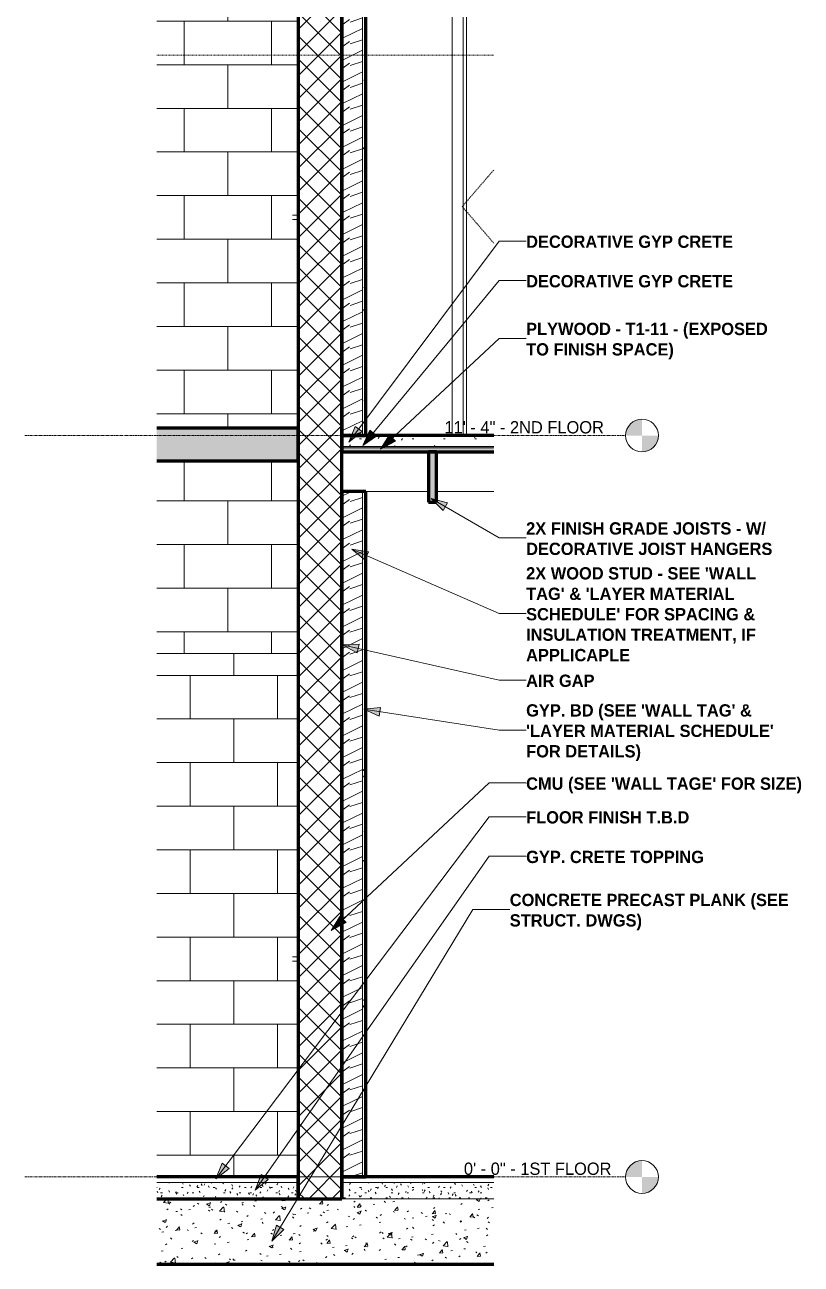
# Model space of a CAD drawing. Header units: inches. Extents: x 9847 to 10638, y -160 to 464.
# Drawn here: x 10236.4 to 10378.7, y -16 to 211.3 of the extents above; entities that cross this region are included whole.
import ezdxf

# ---------------------------------------------------------------- set-up
doc = ezdxf.new("R2010")
doc.units = ezdxf.units.IN
doc.header["$MEASUREMENT"] = 0
for name, pattern in [('Aligning Line 1_8_', [0.25, 0.125, -0.125]), ('Dash 1_16_', [0.125, 0.0625, -0.0625]), ('Grid Line 1_2_', [0.875, 0.5, -0.125, 0.125, -0.125])]:
    doc.linetypes.add(name, pattern=pattern)
for name, color, linetype, lineweight in [('0-4', 90, 'Continuous', 5), ('0-5', 8, 'Continuous', 9), ('0-6', 55, 'Continuous', 18), ('A-DOOR-4', 31, 'Continuous', 9), ('A-DOOR-5', 7, 'Dash 1_16_', 9), ('A-DOOR-6', 7, 'Continuous', 9), ('A-FLOR-1', 192, 'Continuous', 70), ('A-FLOR-4', 9, 'Continuous', 18), ('A-FLOR-5', 250, 'Continuous', 70), ('A-FLOR-6', 21, 'Continuous', 18), ('A-FLOR-7', 135, 'Continuous', 5), ('A-FLOR-LEVL', 51, 'Continuous', 9), ('A-FLOR-LEVL-1', 51, 'Grid Line 1_2_', 9), ('A-FLOR-MCUT', 51, 'Continuous', 18), ('A-FLOR-PATT-1', 8, 'Continuous', 9), ('A-WALL-1', 55, 'Continuous', 18), ('A-WALL-10', 250, 'Continuous', 70), ('A-WALL-11', 90, 'Continuous', 18), ('A-WALL-9', 252, 'Continuous', 18), ('A-WALL-PATT-1', 8, 'Continuous', 9), ('A-WALL-PATT-3', 53, 'Continuous', 9), ('A-WALL-PATT-4', 7, 'Continuous', 9), ('G-ANNO-SYMB', 111, 'Aligning Line 1_8_', 9), ('G-ANNO-TEXT', 231, 'Continuous', 9), ('I-WALL-1', 55, 'Continuous', 18), ('S-BEAM-1', 41, 'Continuous', 9), ('S-BEAM-2', 250, 'Continuous', 70)]:
    doc.layers.add(name, color=color, linetype=linetype, lineweight=lineweight)
doc.styles.add('Century Gothic', font='ufonts.com_century-gothic.ttf', dxfattribs={"height": 2.25})
doc.styles.add('Century Gothic_B', font='GOTHICB.TTF', dxfattribs={"height": 2.25})
pattern_1 = [(216.87, (11231.547, 75.998), (11.9951857, 7.9964214), [1.999, -17.993]), (206.565, (11233.946, 74.799), (-3.998093, -3.998086), [4.47, -4.47]), (198.435, (11233.946, 72.8), (-7.9970804, -3.9980748), [2.529, -10.115])]
pattern_2 = [(0, (11229.947, 72), (7.68, 1.92), [0.317, -5.443, 0.317, -5.443, -30.72]), (0, (11229.947, 72), (7.68, 1.92), [-11.52, 0.317, -11.203, 0.317, -5.443, -13.44]), (0, (11229.947, 72), (7.68, 1.92), [-28.8, 0.317, -3.523, 0.317, -9.283]), (120, (11232.827, 72.96), (-5.5027688, 5.691075), [0.317, -5.443, 0.317, -5.443, -30.72]), (120, (11232.827, 72.96), (-5.5027688, 5.691075), [-11.52, 0.317, -11.203, 0.317, -5.443, -13.44]), (120, (11232.827, 72.96), (-5.5027688, 5.691075), [-28.8, 0.317, -3.523, 0.317, -9.283]), (240, (11233.787, 76.8), (-2.1772312, -7.611075), [0.317, -5.443, 0.317, -5.443, -30.72]), (240, (11233.787, 76.8), (-2.1772312, -7.611075), [-11.52, 0.317, -11.203, 0.317, -5.443, -13.44]), (240, (11233.787, 76.8), (-2.1772312, -7.611075), [-28.8, 0.317, -3.523, 0.317, -9.283])]
pattern_3 = [(0, (11278.8997, 72), (3.84, 0.96), [0.317, -2.563, 0.317, -2.563, -15.36]), (0, (11278.8997, 72), (3.84, 0.96), [-5.76, 0.317, -5.443, 0.317, -2.563, -6.72]), (0, (11278.8997, 72), (3.84, 0.96), [-14.4, 0.317, -1.603, 0.317, -4.483]), (120, (11280.3397, 72.48), (-2.7513844, 2.84553755), [0.317, -2.563, 0.317, -2.563, -15.36]), (120, (11280.3397, 72.48), (-2.7513844, 2.84553755), [-5.76, 0.317, -5.443, 0.317, -2.563, -6.72]), (120, (11280.3397, 72.48), (-2.7513844, 2.84553755), [-14.4, 0.317, -1.603, 0.317, -4.483]), (240, (11280.8197, 74.4), (-1.0886156, -3.80553755), [0.317, -2.563, 0.317, -2.563, -15.36]), (240, (11280.8197, 74.4), (-1.0886156, -3.80553755), [-5.76, 0.317, -5.443, 0.317, -2.563, -6.72]), (240, (11280.8197, 74.4), (-1.0886156, -3.80553755), [-14.4, 0.317, -1.603, 0.317, -4.483])]

# ---------------------------------------------------------------- blocks, each defined once
blk = doc.blocks.new('Flush-Double-Door-Adj_swing-w_handle_2100 - 3_-0_ x 7_-0_-1994063-BUILDING SECTION - EAST_WEST - LOOKING NORTH - Callout 3')
at = {"layer": 'A-DOOR-4'}
for p, q in [((10267.78, 220), (10267.78, 136)), ((10267.78, 220), (10273.41, 220)), ((10268.4, 136), (10268.4, 219.38)), ((10268.4, 219.38), (10273.41, 219.38))]:
    blk.add_line(p, q, dxfattribs=at)
at = {"layer": 'A-DOOR-5'}
for p in [(10273.41, 184.7), (10273.41, 171.3)]:
    blk.add_line(p, (10267.64, 178), dxfattribs=at)
blk = doc.blocks.new('Dimension Lumber - 2x10-2069430-BUILDING SECTION - EAST_WEST - LOOKING NORTH - Callout 3')
at = {"layer": 'S-BEAM-1'}
blk.add_hatch(color=256, dxfattribs=at).paths.add_polyline_path([(10262.94, 255.75), (10262.94, 265), (10261.44, 265), (10261.44, 255.75)], flags=0)
at = {"layer": 'S-BEAM-2'}
for p, q in [((10262.94, 265), (10261.44, 265)), ((10261.44, 265), (10261.44, 255.75)), ((10262.94, 255.75), (10262.94, 265)), ((10261.44, 255.75), (10262.94, 255.75))]:
    blk.add_line(p, q, dxfattribs=at)
blk = doc.blocks.new('CTR - 1st Phase - Common Walls_rvt-3-BUILDING SECTION - EAST_WEST - LOOKING NORTH - Callout 3')
at = {"layer": 'A-WALL-9'}
for points in [[(10245.84, 136), (10245.84, 257.75), (10245.59, 257.75), (10245.59, 136)], [(10245.84, 0), (10245.84, 125.75), (10245.59, 125.75), (10245.59, 0)]]:
    blk.add_hatch(color=256, dxfattribs=at).paths.add_polyline_path(points, flags=0)
at = {"layer": 'A-WALL-PATT-3'}
h = blk.add_hatch(dxfattribs=at)
h.set_pattern_fill('FP_19', color=256, style=0, pattern_type=2)
h.set_pattern_definition(pattern_1)
h.paths.add_polyline_path([(10249.34, 136), (10249.34, 257.75), (10245.84, 257.75), (10245.84, 136)], flags=0)
h = blk.add_hatch(dxfattribs=at)
h.set_pattern_fill('FP_19', color=256, style=0, pattern_type=2)
h.set_pattern_definition(pattern_1)
h.paths.add_polyline_path([(10249.34, 0), (10249.34, 125.75), (10245.84, 125.75), (10245.84, 0)], flags=0)
at = {"layer": 'A-WALL-PATT-4'}
h = blk.add_hatch(dxfattribs=at)
h.set_pattern_fill('FP_20', color=256, style=0, pattern_type=2)
h.set_pattern_definition(pattern_2)
h.paths.add_polyline_path([(10249.96, 136), (10249.96, 257.75), (10249.34, 257.75), (10249.34, 136)], flags=0)
h = blk.add_hatch(dxfattribs=at)
h.set_pattern_fill('FP_20', color=256, style=0, pattern_type=2)
h.set_pattern_definition(pattern_2)
h.paths.add_polyline_path([(10249.96, 0), (10249.96, 125.75), (10249.34, 125.75), (10249.34, 0)], flags=0)
at = {"layer": 'A-WALL-10'}
for p, q in [((10245.59, 257.75), (10245.59, 136)), ((10249.96, 136), (10249.96, 257.75)), ((10245.59, 136), (10249.96, 136)), ((10249.96, 125.75), (10245.59, 125.75)), ((10245.59, 125.75), (10245.59, 0)), ((10249.96, 0), (10249.96, 125.75)), ((10245.59, 0), (10249.96, 0))]:
    blk.add_line(p, q, dxfattribs=at)
at = {"layer": 'A-WALL-11'}
for p, q in [((10245.84, 257.75), (10245.84, 136)), ((10249.34, 257.75), (10249.34, 136)), ((10245.84, 125.75), (10245.84, 0)), ((10249.34, 125.75), (10249.34, 0))]:
    blk.add_line(p, q, dxfattribs=at)
at = {"layer": 'I-WALL-1'}
for p, q in [((10265.78, 136), (10265.78, 222)), ((10261.44, 125.75), (10249.96, 125.75)), ((10273.41, 125.75), (10262.94, 125.75))]:
    blk.add_line(p, q, dxfattribs=at)
at = {"layer": '0-5'}
for name, p in [('Flush-Double-Door-Adj_swing-w_handle_2100 - 3_-0_ x 7_-0_-1994063-BUILDING SECTION - EAST_WEST - LOOKING NORTH - Callout 3', (0, 0)), ('Dimension Lumber - 2x10-2069430-BUILDING SECTION - EAST_WEST - LOOKING NORTH - Callout 3', (0, -132))]:
    blk.add_blockref(name, p, dxfattribs=at)
blk = doc.blocks.new('HOLLOW METAL - STAIR DOOR-2008640-BUILDING SECTION - EAST_WEST - LOOKING NORTH - Callout 3')
at = {"layer": 'A-DOOR-6'}
for p, q in [((10237.59, 176.39), (10237.09, 176.39)), ((10237.09, 175.61), (10237.59, 175.61))]:
    blk.add_line(p, q, dxfattribs=at)
at = {"layer": 'A-DOOR-6', "flags": 128}
for points in [[(10237.09, 176.39), (10237.07, 176.39), (10237.05, 176.39), (10237.02, 176.39), (10237, 176.39), (10236.98, 176.39), (10236.95, 176.39), (10236.93, 176.39), (10236.91, 176.39), (10236.89, 176.39), (10236.86, 176.39), (10236.84, 176.39), (10236.82, 176.39), (10236.8, 176.39), (10236.78, 176.39), (10236.76, 176.39), (10236.74, 176.39), (10236.72, 176.39), (10236.7, 176.39), (10236.69, 176.39), (10236.67, 176.39), (10236.65, 176.39), (10236.64, 176.39), (10236.62, 176.39), (10236.61, 176.39), (10236.6, 176.39), (10236.58, 176.39), (10236.57, 176.39), (10236.56, 176.39), (10236.55, 176.39), (10236.54, 176.39), (10236.53, 176.39), (10236.53, 176.39), (10236.52, 176.39), (10236.52, 176.39), (10236.51, 176.39), (10236.51, 176.39), (10236.51, 176.39), (10236.5, 176.39), (10236.5, 176.39), (10236.5, 176.39)], [(10236.5, 175.61), (10236.5, 175.61), (10236.5, 175.61), (10236.51, 175.61), (10236.51, 175.61), (10236.51, 175.61), (10236.52, 175.61), (10236.53, 175.61), (10236.53, 175.61), (10236.54, 175.61), (10236.55, 175.61), (10236.56, 175.61), (10236.57, 175.61), (10236.58, 175.61), (10236.59, 175.61), (10236.61, 175.61), (10236.62, 175.61), (10236.63, 175.61), (10236.65, 175.61), (10236.67, 175.61), (10236.68, 175.61), (10236.7, 175.61), (10236.72, 175.61), (10236.74, 175.61), (10236.75, 175.61), (10236.77, 175.61), (10236.79, 175.61), (10236.81, 175.61), (10236.84, 175.61), (10236.86, 175.61), (10236.88, 175.61), (10236.9, 175.61), (10236.92, 175.61), (10236.95, 175.61), (10236.97, 175.61), (10236.99, 175.61), (10237.02, 175.61), (10237.04, 175.61), (10237.06, 175.61), (10237.09, 175.61), (10237.09, 175.61)]]:
    blk.add_lwpolyline(points, dxfattribs=at)
blk = doc.blocks.new('CTR - 1st Phase -Stairs _ Elevators_rvt-3-BUILDING SECTION - EAST_WEST - LOOKING NORTH - Callout 3')
at = {"layer": 'A-FLOR-4'}
blk.add_hatch(color=256, dxfattribs=at).paths.add_polyline_path([(10211.63, 131.38), (10237.59, 131.38), (10237.59, 137.38), (10211.63, 137.38), (10211.63, 136)], flags=0)
at = {"layer": 'A-WALL-PATT-1'}
h = blk.add_hatch(dxfattribs=at)
h.set_pattern_fill('FP_17', color=256, style=0, pattern_type=2)
h.set_pattern_definition([(0, (10241.589, -140), (0, 8), []), (90, (10241.589, -140), (-8, 8), [8, -8])])
h.paths.add_polyline_path([(10237.59, 96), (10237.59, 131.38), (10211.63, 131.38), (10211.63, 96)], flags=0)
h.paths.add_polyline_path([(10237.59, 137.38), (10237.59, 175.61), (10236.44, 175.61), (10236.4, 175.62), (10236.31, 175.66), (10236.2, 175.75), (10236.16, 175.82), (10236.12, 175.9), (10236.11, 176), (10236.12, 176.1), (10236.18, 176.22), (10236.25, 176.3), (10236.31, 176.34), (10236.45, 176.39), (10236.58, 176.39), (10236.85, 176.37), (10236.94, 176.39), (10237.11, 176.39), (10237.59, 176.39), (10237.59, 263.38), (10211.63, 263.38), (10211.63, 137.38)], flags=0)
h.paths.add_polyline_path([(10218.69, 269.38), (10237.59, 269.38), (10237.59, 307.61), (10236.44, 307.61), (10236.4, 307.62), (10236.31, 307.66), (10236.2, 307.75), (10236.16, 307.8), (10236.12, 307.9), (10236.11, 308), (10236.12, 308.1), (10236.18, 308.22), (10236.26, 308.3), (10236.31, 308.34), (10236.45, 308.39), (10236.58, 308.39), (10236.85, 308.37), (10236.94, 308.39), (10237.11, 308.39), (10237.59, 308.39), (10237.59, 372), (10211.63, 372), (10211.63, 269.38)], flags=0)
h = blk.add_hatch(dxfattribs=at)
h.set_pattern_fill('FP_25', color=256, style=0, pattern_type=2)
h.set_pattern_definition([(45, (11229.947, 72), (-2.12132, 2.12132), []), (135, (11229.947, 72), (-2.12132, -2.12132), [])])
h.paths.add_polyline_path([(10245.59, -4), (10245.59, 372), (10237.59, 372), (10237.59, -4)], flags=0)
h = blk.add_hatch(dxfattribs=at)
h.set_pattern_fill('FP_26', color=256, style=0, pattern_type=2)
h.set_pattern_definition([(0, (10018.714, -20), (0, 8), []), (90, (10018.714, -20), (-8, 8), [8, -8])])
h.paths.add_polyline_path([(10211.63, 0), (10237.59, 0), (10237.59, 39.61), (10236.44, 39.61), (10236.4, 39.62), (10236.31, 39.66), (10236.2, 39.75), (10236.16, 39.82), (10236.12, 39.9), (10236.11, 40), (10236.12, 40.1), (10236.18, 40.22), (10236.25, 40.3), (10236.31, 40.34), (10236.45, 40.39), (10236.58, 40.39), (10236.85, 40.37), (10236.94, 40.39), (10237.11, 40.39), (10237.59, 40.39), (10237.59, 96), (10211.63, 96), (10211.63, 0.65)], flags=0)
at = {"layer": 'A-FLOR-5'}
for p, q in [((10237.59, 137.38), (10211.63, 137.38)), ((10237.59, 131.38), (10237.59, 137.38)), ((10211.63, 131.38), (10237.59, 131.38))]:
    blk.add_line(p, q, dxfattribs=at)
at = {"layer": 'A-WALL-1'}
blk.add_line((10211.63, 96), (10237.59, 96), dxfattribs=at)
at = {"layer": 'A-WALL-10'}
for p, q in [((10237.59, 372), (10237.59, -4)), ((10245.59, -4), (10245.59, 372)), ((10237.59, -4), (10245.59, -4))]:
    blk.add_line(p, q, dxfattribs=at)
at = {"layer": '0-6'}
for p in [(0, 0), (0, -136)]:
    blk.add_blockref('HOLLOW METAL - STAIR DOOR-2008640-BUILDING SECTION - EAST_WEST - LOOKING NORTH - Callout 3', p, dxfattribs=at)
blk = doc.blocks.new('Level - Level Head - Circle-50818-BUILDING SECTION - EAST_WEST - LOOKING NORTH - Callout 3')
at = {"layer": 'A-FLOR-LEVL'}
h = blk.add_hatch(color=256, dxfattribs=at)
edge = h.paths.add_edge_path(flags=0)
edge.add_line((10300.59, 0), (10297.59, 0))
edge.add_arc((10300.59, 0), 3, 90, 180, ccw=False)
edge.add_line((10300.59, 3), (10300.59, 0))
h = blk.add_hatch(color=256, dxfattribs=at)
edge = h.paths.add_edge_path(flags=0)
edge.add_line((10300.59, -3), (10300.59, 0))
edge.add_line((10300.59, 0), (10303.59, 0))
edge.add_arc((10300.59, 0), 3, 270, 360, ccw=False)
blk.add_circle((10300.59, 0), 3, dxfattribs=at)

msp = doc.modelspace()

# ---------------------------------------------------------------- hatches: boundary and pattern name
at = {"layer": 'A-FLOR-6'}
msp.add_hatch(color=256, dxfattribs=at).paths.add_polyline_path([(10298.92, 133), (10322.36, 133), (10322.36, 133.75), (10294.54, 133.75), (10294.54, 133), (10298.29, 133)], flags=0)
at = {"layer": 'A-FLOR-7'}
msp.add_hatch(color=256, dxfattribs=at).paths.add_polyline_path([(10298.92, 133.75), (10322.36, 133.75), (10322.36, 134), (10294.54, 134), (10294.54, 133.75), (10298.29, 133.75)], flags=0)
at = {"layer": 'A-FLOR-PATT-1'}
h = msp.add_hatch(dxfattribs=at)
h.set_pattern_fill('FP_20', color=256, style=0, pattern_type=2)
h.set_pattern_definition([(0, (11278.8997, 72), (7.68, 1.92), [0.317, -5.443, 0.317, -5.443, -30.72]), (0, (11278.8997, 72), (7.68, 1.92), [-11.52, 0.317, -11.203, 0.317, -5.443, -13.44]), (0, (11278.8997, 72), (7.68, 1.92), [-28.8, 0.317, -3.523, 0.317, -9.283]), (120, (11281.7797, 72.96), (-5.5027688, 5.691075), [0.317, -5.443, 0.317, -5.443, -30.72]), (120, (11281.7797, 72.96), (-5.5027688, 5.691075), [-11.52, 0.317, -11.203, 0.317, -5.443, -13.44]), (120, (11281.7797, 72.96), (-5.5027688, 5.691075), [-28.8, 0.317, -3.523, 0.317, -9.283]), (240, (11282.7397, 76.8), (-2.1772312, -7.611075), [0.317, -5.443, 0.317, -5.443, -30.72]), (240, (11282.7397, 76.8), (-2.1772312, -7.611075), [-11.52, 0.317, -11.203, 0.317, -5.443, -13.44]), (240, (11282.7397, 76.8), (-2.1772312, -7.611075), [-28.8, 0.317, -3.523, 0.317, -9.283])])
h.paths.add_polyline_path([(10294.54, 134), (10322.36, 134), (10322.36, 136), (10294.54, 136)], flags=0)
h = msp.add_hatch(dxfattribs=at)
h.set_pattern_fill('FP_23', color=256, style=0, pattern_type=2)
h.set_pattern_definition(pattern_3)
h.paths.add_polyline_path([(10286.54, -4), (10286.54, -1), (10260.59, -1), (10260.59, -4)], flags=0)
h = msp.add_hatch(dxfattribs=at)
h.set_pattern_fill('FP_23', color=256, style=0, pattern_type=2)
h.set_pattern_definition(pattern_3)
h.paths.add_polyline_path([(10298.92, -4), (10322.36, -4), (10322.36, -1), (10294.54, -1), (10294.54, -4)], flags=0)
h = msp.add_hatch(dxfattribs=at)
h.set_pattern_fill('FP_24', color=256, style=0, pattern_type=2)
h.set_pattern_definition([(50, (11278.8997, 72), (6.885997, -0.602097), [0.72, -7.92]), (355, (11278.9, 72), (-1.331756, 7.220547), [0.576, -6.336]), (100.451, (11279.474, 71.95), (5.55363, 6.61819), [0.612, -6.731]), (46.184, (11278.9, 73.92), (10.24564, -1.588925), [1.08, -11.88]), (96.636, (11279.754, 73.788), (8.97244, 9.35152), [0.918, -10.096]), (351.184, (11278.9, 73.92), (8.9732, 9.35123), [0.864, -9.504]), (21, (11279.8597, 73.44), (5.730726, -3.865003), [0.72, -7.92]), (326, (11279.86, 73.44), (2.33581, 6.96088), [0.576, -6.336]), (71.451, (11280.338, 73.118), (8.065876, 3.09595), [0.612, -6.731]), (37.5, (11278.8997, 72), (0.116866, 3.1954784), [0.317, -5.942, 0.317, -6.115, -6.36]), (37.5, (11278.8997, 72), (0.116866, 3.1954784), [-12.691, 0.317, -6.043]), (7.5, (11278.8997, 72), (2.52543, 3.786025), [0.317, -3.35, 0.317, -5.798, -2.424]), (7.5, (11278.8997, 72), (2.52543, 3.786025), [-9.782, 0.317, -2.107]), (327.5, (11276.7597, 72), (5.1243685, -0.216176), [0.317, -2.083, 0.317, -7.171, -9.936]), (327.5, (11276.7597, 72), (5.1243685, -0.216176), [-9.888, 0.317, -9.619]), (317.5, (11275.7997, 72), (5.598326, 0.96141), [0.317, -2.803, 0.317, -4.656, -7.056]), (317.5, (11275.7997, 72), (5.598326, 0.96141), [-8.093, 0.317, -6.739])])
h.paths.add_polyline_path([(10260.59, -16), (10322.36, -16), (10322.36, -4), (10260.59, -4), (10260.59, -6.55)], flags=0)
at = {"layer": 'G-ANNO-TEXT'}
for points in [[(10295.8, 134.79), (10298.24, 136.72), (10296.95, 137.68)], [(10298.38, 134.15), (10300.91, 135.95), (10299.67, 136.97)], [(10301.6, 133.5), (10304.34, 134.96), (10303.25, 136.14)], [(10310.89, 124.43), (10313.08, 122.23), (10313.89, 123.63)], [(10296.34, 115.14), (10298.76, 113.2), (10299.41, 114.67)], [(10294.58, 97.58), (10297.33, 96.14), (10297.68, 97.71)], [(10298.54, 85.78), (10301.39, 84.53), (10301.63, 86.12)], [(10292.56, 45.19), (10295.3, 46.65), (10294.2, 47.83)], [(10271.41, -0.35), (10273.86, 1.57), (10272.58, 2.53)], [(10278.66, -2.44), (10281.04, -0.44), (10279.72, 0.48)], [(10281.66, -11.79), (10283.91, -9.64), (10282.53, -8.81)]]:
    msp.add_hatch(color=256, dxfattribs=at).paths.add_polyline_path(points, flags=0)

# ---------------------------------------------------------------- linework, layer by layer
at = {"layer": 'A-FLOR-1'}
for p, q in [((10322.36, 136), (10294.54, 136)), ((10294.54, 136), (10294.54, 133)), ((10294.54, 133), (10322.36, 133)), ((10286.54, 0), (10260.59, 0)), ((10286.54, -4), (10286.54, 0)), ((10322.36, 0), (10294.54, 0)), ((10294.54, 0), (10294.54, -4)), ((10260.59, -4), (10294.54, -4)), ((10260.59, -16), (10322.36, -16))]:
    msp.add_line(p, q, dxfattribs=at)
at = {"layer": 'A-FLOR-LEVL-1'}
for p, q in [((10236.4, 136), (10346.55, 136)), ((10236.4, 0), (10346.55, 0))]:
    msp.add_line(p, q, dxfattribs=at)
at = {"layer": 'A-FLOR-MCUT'}
for p, q in [((10322.36, 134), (10294.54, 134)), ((10322.36, 133.75), (10294.54, 133.75)), ((10286.54, -1), (10260.59, -1)), ((10322.36, -1), (10294.54, -1)), ((10294.54, -4), (10322.36, -4))]:
    msp.add_line(p, q, dxfattribs=at)
at = {"layer": 'G-ANNO-SYMB'}
for p, q in [((10260.59, 205.76), (10322.36, 205.76)), ((10260.59, 0), (10322.36, 0))]:
    msp.add_line(p, q, dxfattribs=at)
at = {"layer": 'G-ANNO-TEXT'}
for p, q in [((10295.8, 134.79), (10323.35, 171.68)), ((10323.35, 171.68), (10328.3, 171.68)), ((10298.38, 134.15), (10323.35, 164.43)), ((10323.35, 164.43), (10328.3, 164.43)), ((10301.6, 133.5), (10323.35, 153.8)), ((10323.35, 153.8), (10328.3, 153.8)), ((10296.95, 137.68), (10295.8, 134.79)), ((10295.8, 134.79), (10298.24, 136.72)), ((10298.24, 136.72), (10296.95, 137.68)), ((10299.67, 136.97), (10298.38, 134.15)), ((10300.91, 135.95), (10299.67, 136.97)), ((10298.38, 134.15), (10300.91, 135.95)), ((10303.25, 136.14), (10301.6, 133.5)), ((10301.6, 133.5), (10304.34, 134.96)), ((10304.34, 134.96), (10303.25, 136.14)), ((10310.89, 124.43), (10313.08, 122.23)), ((10313.89, 123.63), (10310.89, 124.43)), ((10310.89, 124.43), (10323.35, 117.21)), ((10313.08, 122.23), (10313.89, 123.63)), ((10323.35, 117.21), (10328.3, 117.21)), ((10296.34, 115.14), (10298.76, 113.2)), ((10299.41, 114.67), (10296.34, 115.14)), ((10296.34, 115.14), (10323.35, 103.35)), ((10298.76, 113.2), (10299.41, 114.67)), ((10323.35, 103.35), (10328.3, 103.35)), ((10297.68, 97.71), (10294.58, 97.58)), ((10294.58, 97.58), (10297.33, 96.14)), ((10294.58, 97.58), (10323.35, 91.15)), ((10297.33, 96.14), (10297.68, 97.71)), ((10323.35, 91.15), (10328.3, 91.15)), ((10301.63, 86.12), (10298.54, 85.78)), ((10298.54, 85.78), (10301.39, 84.53)), ((10298.54, 85.78), (10323.35, 81.95)), ((10301.39, 84.53), (10301.63, 86.12)), ((10323.35, 81.95), (10328.3, 81.95)), ((10292.56, 45.19), (10321.51, 72.28)), ((10321.51, 72.28), (10328.3, 72.28)), ((10271.41, -0.35), (10321.51, 66.09)), ((10321.51, 66.09), (10328.3, 66.09)), ((10278.66, -2.44), (10321.51, 58.83)), ((10321.51, 58.83), (10328.3, 58.83)), ((10281.66, -11.79), (10318.51, 49.06)), ((10294.2, 47.83), (10292.56, 45.19)), ((10295.3, 46.65), (10294.2, 47.83)), ((10318.51, 49.06), (10325.3, 49.06)), ((10292.56, 45.19), (10295.3, 46.65)), ((10272.58, 2.53), (10271.41, -0.35)), ((10273.86, 1.57), (10272.58, 2.53)), ((10271.41, -0.35), (10273.86, 1.57)), ((10279.72, 0.48), (10278.66, -2.44)), ((10281.04, -0.44), (10279.72, 0.48)), ((10278.66, -2.44), (10281.04, -0.44)), ((10282.53, -8.81), (10281.66, -11.79)), ((10283.91, -9.64), (10282.53, -8.81)), ((10281.66, -11.79), (10283.91, -9.64))]:
    msp.add_line(p, q, dxfattribs=at)

# ---------------------------------------------------------------- block references
at = {"layer": '0-4'}
for name in ['CTR - 1st Phase - Common Walls_rvt-3-BUILDING SECTION - EAST_WEST - LOOKING NORTH - Callout 3', 'CTR - 1st Phase -Stairs _ Elevators_rvt-3-BUILDING SECTION - EAST_WEST - LOOKING NORTH - Callout 3']:
    msp.add_blockref(name, (48.95, 0), dxfattribs=at)
at = {"layer": 'A-FLOR-LEVL'}
for p in [(48.95, 136), (48.95, 0)]:
    msp.add_blockref('Level - Level Head - Circle-50818-BUILDING SECTION - EAST_WEST - LOOKING NORTH - Callout 3', p, dxfattribs=at)

# ---------------------------------------------------------------- texts
at = {"layer": 'A-FLOR-LEVL', "char_height": 2.25, "attachment_point": 1, "style": 'Century Gothic'}
for s, insert, width in [('11\' - 4" - 2ND FLOOR', (10313.33, 138.64), 36.8145), ('0\' - 0" - 1ST FLOOR', (10316.89, 2.64), 32.4967)]:
    msp.add_mtext(s, dxfattribs=dict(at, insert=insert, width=width))
at = {"layer": 'G-ANNO-TEXT', "char_height": 2.25, "attachment_point": 1, "style": 'Century Gothic_B'}
for s, insert, width in [('DECORATIVE GYP CRETE', (10328.3, 172.68), 44.6167), ('DECORATIVE GYP CRETE', (10328.3, 165.43), 44.6167), ('PLYWOOD - T1-11 - (EXPOSED', (10328.3, 156.68), 54.6157), ('TO FINISH SPACE)', (10328.3, 152.93), 32.118), ('2X FINISH GRADE JOISTS - W/', (10328.3, 120.09), 53.4795), ('DECORATIVE JOIST HANGERS', (10328.3, 116.34), 53.5552), ("2X WOOD STUD - SEE 'WALL", (10328.3, 111.85), 49.995), ("TAG' & 'LAYER MATERIAL", (10328.3, 108.1), 44.3895), ("SCHEDULE' FOR SPACING &", (10328.3, 104.35), 50.0707), ('INSULATION TREATMENT, IF', (10328.3, 100.6), 48.2527), ('APPLICAPLE', (10328.3, 96.85), 21.816), ('AIR GAP', (10328.3, 92.15), 15.6045), ("GYP. BD (SEE 'WALL TAG' &", (10328.3, 86.71), 48.5557), ("'LAYER MATERIAL SCHEDULE'", (10328.3, 82.96), 51.6615), ('FOR DETAILS)', (10328.3, 79.21), 23.8612), ("CMU (SEE 'WALL TAGE' FOR SIZE)", (10328.3, 73.28), 58.9335), ('FLOOR FINISH T.B.D', (10328.3, 67.09), 34.6177), ('GYP. CRETE TOPPING', (10328.3, 59.83), 38.481), ('CONCRETE PRECAST PLANK (SEE', (10325.3, 51.94), 59.0092), ('STRUCT. DWGS)', (10325.3, 48.19), 28.1032)]:
    msp.add_mtext(s, dxfattribs=dict(at, insert=insert, width=width))

doc.saveas('drawing.dxf')
